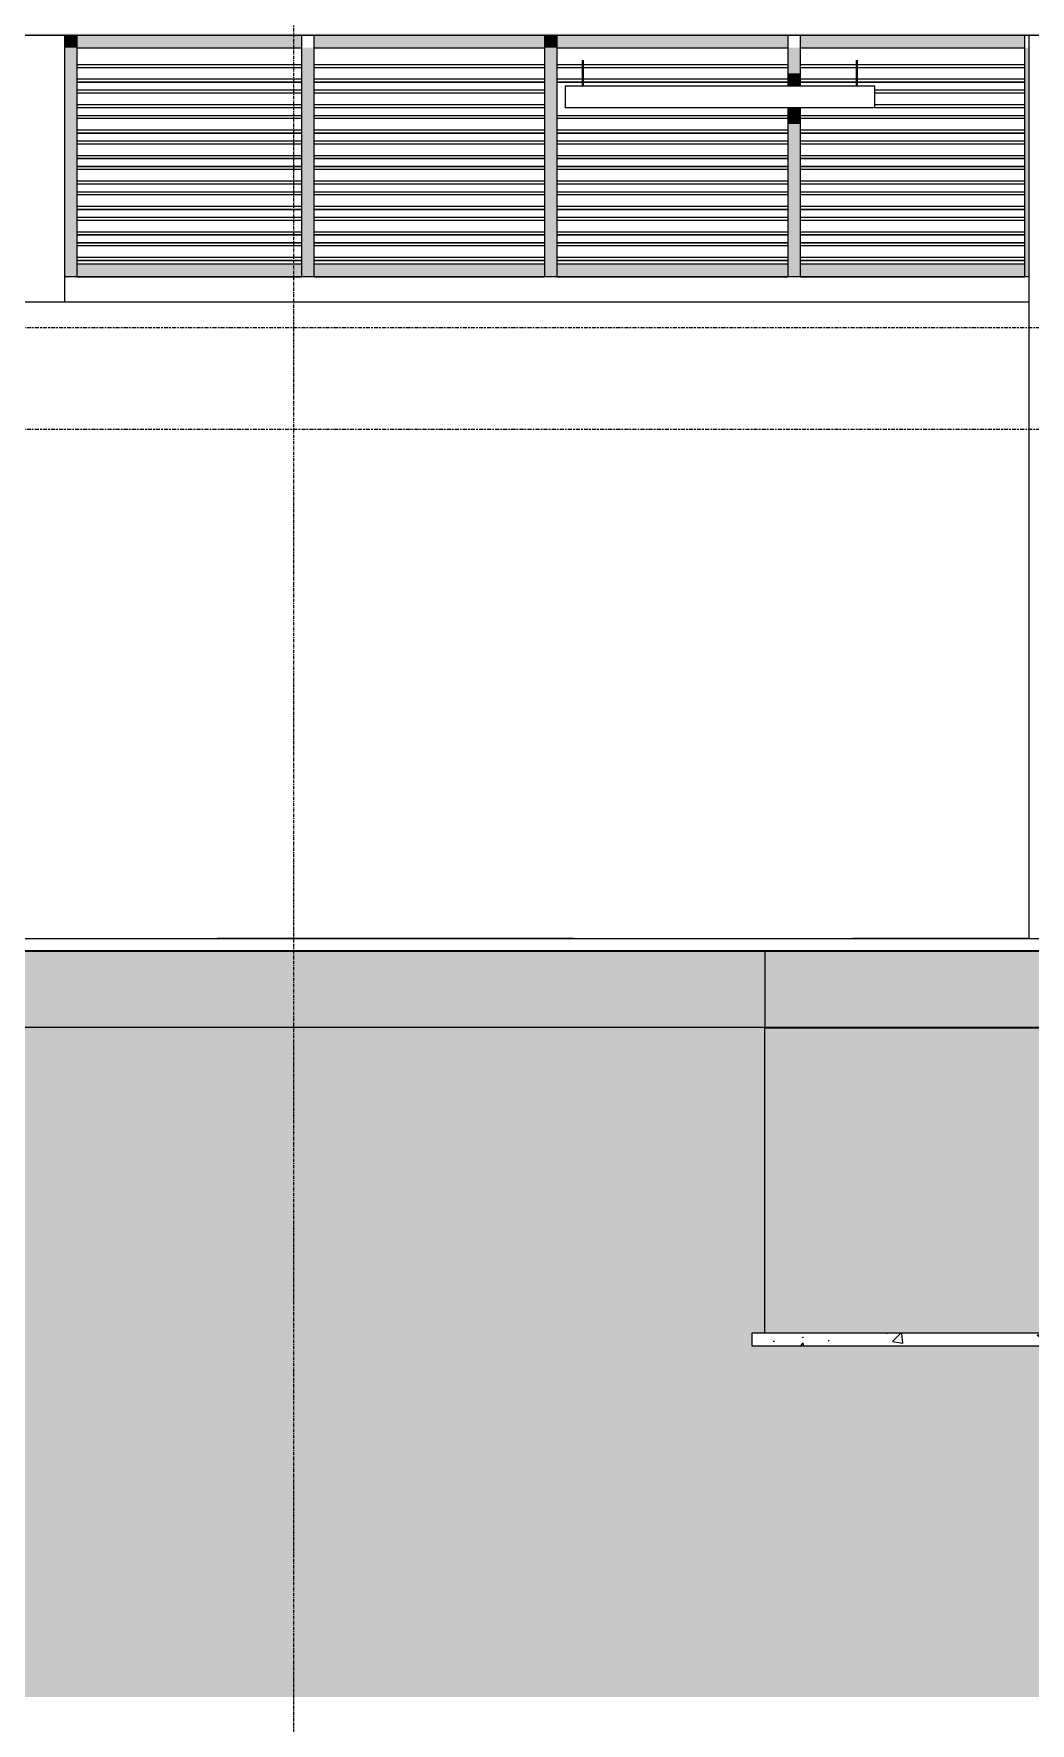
# Model space of a CAD drawing. Header units: millimetres. Extents: x -92143 to -2058, y -8802 to 35300.
# Drawn here: x -49459 to -45542, y -5083 to 1555 of the extents above; entities that cross this region are included whole.
import ezdxf

# ---------------------------------------------------------------- set-up
doc = ezdxf.new("R2010")
doc.units = ezdxf.units.MM
doc.linetypes.add('Centre', pattern=[31.75, 6.35, -4.7625, 15.875, -4.7625])
doc.linetypes.add('Grid Line', pattern=[22.225, 12.7, -3.175, 3.175, -3.175])
for name, color, linetype, lineweight in [('0-1', 7, 'Continuous', 5), ('A-CLNG-3', 13, 'Continuous', 25), ('A-CLNG-PATT-4', 13, 'Continuous', 9), ('A-DETL-GENF-2', 9, 'Continuous', 9), ('A-DETL-GENF-3', 43, 'Continuous', 9), ('A-DETL-THIN', 151, 'Continuous', 9), ('A-FLOR-1', 10, 'Continuous', 35), ('A-FLOR-LEVL-2', 51, 'Centre', 9), ('A-FLOR-PATT-1', 7, 'Continuous', 9), ('A-GLAZ-CWMG', 51, 'Continuous', 9), ('A-WALL', 113, 'Continuous', 9), ('C-PRKG', 70, 'Continuous', 9), ('E-LITE-EQPM', 33, 'Continuous', 9), ('S-COLS', 52, 'Continuous', 9), ('S-FNDN-1', 32, 'Continuous', 5), ('S-FNDN-2', 250, 'Continuous', 25), ('S-GRID-1', 1, 'Grid Line', 9)]:
    doc.layers.add(name, color=color, linetype=linetype, lineweight=lineweight)

# ---------------------------------------------------------------- blocks, each defined once
blk = doc.blocks.new('NCV_TKTC_KET CAU_rvt-1-TKCS_MẶT CẮT E')
at = {"layer": 'A-FLOR-PATT-1'}
blk.add_hatch(color=256, dxfattribs=at).paths.add_polyline_path([(-17238.5, -2350), (-17238.5, -2050), (-78236.5, -2050), (-78236.5, -2350), (-18018.1, -2350)])
at = {"layer": 'S-FNDN-1'}
blk.add_hatch(color=256, dxfattribs=at).paths.add_polyline_path([(-44529.1, -3550), (-44085.8, -3550), (-44085.8, -2050), (-46585.8, -2050), (-46585.8, -3550), (-45145.7, -3550)])
at = {"layer": 'A-FLOR-1'}
for p, q in [((-17238.5, -2050), (-78236.5, -2050)), ((-46585.8, -2350), (-44085.8, -2350))]:
    blk.add_line(p, q, dxfattribs=at)
at = {"layer": 'S-FNDN-2'}
for p, q in [((-44085.8, -2050), (-46585.8, -2050)), ((-46585.8, -2050), (-46585.8, -2350))]:
    blk.add_line(p, q, dxfattribs=at)
blk = doc.blocks.new('xe oto1 - xe oto-V11-TKCS_MẶT CẮT E')
at = {"layer": 'C-PRKG'}
for p, q in [((-30637.8, -2000), (-30137.8, -2000)), ((-30587.8, -2000), (-30637.8, -2000)), ((-30637.8, -2000), (-30137.8, -2000)), ((-30637.8, -2000), (-30587.8, -2000)), ((-30137.8, -2000), (-30587.8, -2000)), ((-30517.8, -2000), (-29857.8, -2000)), ((-30517.8, -2000), (-29857.8, -2000)), ((-29937.8, -2000), (-30437.8, -2000)), ((-30437.8, -2000), (-29937.8, -2000)), ((-29937.8, -2000), (-30437.8, -2000)), ((-30437.8, -2000), (-29937.8, -2000)), ((-28917.8, -2000), (-28257.8, -2000)), ((-28917.8, -2000), (-28257.8, -2000)), ((-28337.8, -2000), (-28837.8, -2000)), ((-28837.8, -2000), (-28337.8, -2000)), ((-28337.8, -2000), (-28837.8, -2000)), ((-28837.8, -2000), (-28337.8, -2000)), ((-28187.8, -2000), (-28637.8, -2000)), ((-28637.8, -2000), (-28137.8, -2000)), ((-28137.8, -2000), (-28637.8, -2000)), ((-28137.8, -2000), (-28187.8, -2000)), ((-28187.8, -2000), (-28137.8, -2000))]:
    blk.add_line(p, q, dxfattribs=at)
blk = doc.blocks.new('xe oto1 - xe oto-V14-TKCS_MẶT CẮT E')
at = {"layer": 'C-PRKG'}
for p, q in [((-48037.6, -2000), (-47537.6, -2000)), ((-47987.6, -2000), (-48037.6, -2000)), ((-48037.6, -2000), (-47537.6, -2000)), ((-48037.6, -2000), (-47987.6, -2000)), ((-47537.6, -2000), (-47987.6, -2000)), ((-47917.6, -2000), (-47257.6, -2000)), ((-47917.6, -2000), (-47257.6, -2000)), ((-47337.6, -2000), (-47837.6, -2000)), ((-47837.6, -2000), (-47337.6, -2000)), ((-47337.6, -2000), (-47837.6, -2000)), ((-47837.6, -2000), (-47337.6, -2000)), ((-46317.6, -2000), (-45657.6, -2000)), ((-46317.6, -2000), (-45657.6, -2000)), ((-45737.6, -2000), (-46237.6, -2000)), ((-46237.6, -2000), (-45737.6, -2000)), ((-45737.6, -2000), (-46237.6, -2000)), ((-46237.6, -2000), (-45737.6, -2000)), ((-45587.6, -2000), (-46037.6, -2000)), ((-46037.6, -2000), (-45546.9, -2000)), ((-45546.9, -2000), (-46037.6, -2000)), ((-45546.9, -2000), (-45587.6, -2000)), ((-45587.6, -2000), (-45546.9, -2000))]:
    blk.add_line(p, q, dxfattribs=at)
blk = doc.blocks.new('EAE_STL_PENDANT_TK_15W_120cm - LIC_01-ĐÈN LED BATTEN 1_2_ P_2x20W_ ÁNH SÁNG TRẮNG 6000K_ LẮP ĐẶT NỔI_TREO TY-1359257-TKCS_MẶT CẮT E')
at = {"layer": 'E-LITE-EQPM'}
for p, q in [((-69002.9, 1450), (-69002.9, 1350)), ((-69002.9, 1450), (-69002.9, 1450)), ((-69002.9, 1450), (-68997.9, 1450)), ((-68997.9, 1450), (-68998, 1450)), ((-68997.9, 1350), (-68997.9, 1450)), ((-67925.9, 1450), (-67925.9, 1350)), ((-67925.9, 1450), (-67925.9, 1450)), ((-67925.9, 1450), (-67920.9, 1450)), ((-67920.9, 1450), (-67921, 1450)), ((-67920.9, 1350), (-67920.9, 1450)), ((-69070.4, 1350), (-67853.4, 1350)), ((-69070.4, 1350), (-69070.4, 1348)), ((-69070.4, 1348), (-69070.4, 1264)), ((-67853.4, 1348), (-67853.4, 1350)), ((-67853.4, 1264), (-67853.4, 1348)), ((-67853.4, 1264), (-69070.4, 1264))]:
    blk.add_line(p, q, dxfattribs=at)
blk = doc.blocks.new('Rectangular Mullion - 50 x 100mm-3796681-TKCS_MẶT CẮT E')
at = {"layer": 'A-GLAZ-CWMG'}
blk.add_hatch(color=256, dxfattribs=at).paths.add_polyline_path([(-45564.6, 1500), (-45564.6, 1550), (-46445.5, 1550), (-46445.5, 1500), (-45762.2, 1500)])
for p, q in [((-46445.5, 1500), (-46445.5, 1550)), ((-45564.6, 1550), (-45564.6, 1500)), ((-46445.5, 1500), (-45564.6, 1500))]:
    blk.add_line(p, q, dxfattribs=at)
blk = doc.blocks.new('Rectangular Mullion - 50 x 100mm-3796682-TKCS_MẶT CẮT E')
at = {"layer": 'A-GLAZ-CWMG'}
blk.add_hatch(color=256, dxfattribs=at).paths.add_polyline_path([(-48357.3, 1500), (-47451.4, 1500), (-47451.4, 1550), (-48357.3, 1550)])
for p, q in [((-48357.3, 1500), (-48357.3, 1550)), ((-47451.4, 1550), (-47451.4, 1500)), ((-48357.3, 1500), (-47451.4, 1500))]:
    blk.add_line(p, q, dxfattribs=at)
blk = doc.blocks.new('Rectangular Mullion - 50 x 100mm-3796683-TKCS_MẶT CẮT E')
at = {"layer": 'A-GLAZ-CWMG'}
blk.add_hatch(color=256, dxfattribs=at).paths.add_polyline_path([(-49288.3, 600), (-48407.3, 600), (-48407.3, 650), (-49288.3, 650)])
for p, q in [((-49288.3, 600), (-49288.3, 650)), ((-48407.3, 650), (-49288.3, 650)), ((-49288.3, 600), (-48407.3, 600)), ((-48407.3, 650), (-48407.3, 600))]:
    blk.add_line(p, q, dxfattribs=at)
blk = doc.blocks.new('Rectangular Mullion - 50 x 100mm-3796684-TKCS_MẶT CẮT E')
at = {"layer": 'A-GLAZ-CWMG'}
blk.add_hatch(color=256, dxfattribs=at).paths.add_polyline_path([(-47451.4, 600), (-47451.4, 650), (-48357.3, 650), (-48357.3, 600), (-47611.8, 600)])
for p, q in [((-48357.3, 600), (-48357.3, 650)), ((-47451.4, 650), (-48357.3, 650)), ((-48357.3, 600), (-47451.4, 600)), ((-47451.4, 650), (-47451.4, 600))]:
    blk.add_line(p, q, dxfattribs=at)
blk = doc.blocks.new('Rectangular Mullion - 50 x 100mm-2333207-TKCS_MẶT CẮT E')
at = {"layer": 'A-GLAZ-CWMG'}
blk.add_hatch(color=256, dxfattribs=at).paths.add_polyline_path([(-45546.9, 600), (-45546.9, 700), (-45564.6, 700), (-45564.6, 600)])
for p in [(-45564.6, 700), (-45546.9, 600)]:
    blk.add_line(p, (-45564.6, 600), dxfattribs=at)
blk = doc.blocks.new('Rectangular Mullion - 50 x 100mm-2333208-TKCS_MẶT CẮT E')
at = {"layer": 'A-GLAZ-CWMG'}
blk.add_hatch(color=256, dxfattribs=at).paths.add_polyline_path([(-45546.9, 700), (-45546.9, 800), (-45564.6, 800), (-45564.6, 700)])
blk.add_line((-45564.6, 800), (-45564.6, 700), dxfattribs=at)
blk = doc.blocks.new('Rectangular Mullion - 50 x 100mm-3082133-TKCS_MẶT CẮT E')
at = {"layer": 'A-GLAZ-CWMG'}
blk.add_hatch(color=256, dxfattribs=at).paths.add_polyline_path([(-49288.3, 1500), (-49288.3, 1550), (-49338.3, 1550), (-49338.3, 1500)])
blk.add_line((-49288.3, 1500), (-49288.3, 1550), dxfattribs=at)
blk = doc.blocks.new('Rectangular Mullion - 50 x 100mm-2333211-TKCS_MẶT CẮT E')
at = {"layer": 'A-GLAZ-CWMG'}
blk.add_hatch(color=256, dxfattribs=at).paths.add_polyline_path([(-57485.3, 600), (-57485.3, 700), (-57535.3, 700), (-57535.3, 600)])
for q in [(-57485.3, 700), (-57535.3, 600)]:
    blk.add_line((-57485.3, 600), q, dxfattribs=at)
blk = doc.blocks.new('Rectangular Mullion - 50 x 100mm-2333212-TKCS_MẶT CẮT E')
at = {"layer": 'A-GLAZ-CWMG'}
blk.add_hatch(color=256, dxfattribs=at).paths.add_polyline_path([(-57485.3, 700), (-57485.3, 800), (-57535.3, 800), (-57535.3, 700)])
blk.add_line((-57485.3, 700), (-57485.3, 800), dxfattribs=at)
blk = doc.blocks.new('Rectangular Mullion - MULLION LA SACH-3796685-TKCS_MẶT CẮT E')
at = {"layer": 'A-GLAZ-CWMG'}
for p, q in [((-49288.3, 734.3), (-48407.3, 734.3)), ((-49288.3, 734.2), (-48407.3, 734.2)), ((-49288.3, 723.1), (-48407.3, 723.1)), ((-48407.3, 676.1), (-49288.3, 676.1)), ((-49288.3, 665.9), (-48407.3, 665.9)), ((-49288.3, 665.8), (-48407.3, 665.8)), ((-49288.3, 664.8), (-48407.3, 664.8))]:
    blk.add_line(p, q, dxfattribs=at)
blk = doc.blocks.new('Rectangular Mullion - MULLION LA SACH-3796686-TKCS_MẶT CẮT E')
at = {"layer": 'A-GLAZ-CWMG'}
for p, q in [((-48357.3, 734.3), (-47451.4, 734.3)), ((-48357.3, 734.2), (-47451.4, 734.2)), ((-48357.3, 723.1), (-47451.4, 723.1)), ((-47451.4, 676.1), (-48357.3, 676.1)), ((-48357.3, 665.9), (-47451.4, 665.9)), ((-48357.3, 665.8), (-47451.4, 665.8)), ((-48357.3, 664.8), (-47451.4, 664.8))]:
    blk.add_line(p, q, dxfattribs=at)
blk = doc.blocks.new('Rectangular Mullion - MULLION LA SACH-V140-TKCS_MẶT CẮT E')
at = {"layer": 'A-GLAZ-CWMG'}
for p, q in [((-46153.4, 1334.3), (-45564.6, 1334.3)), ((-46153.4, 1334.2), (-45564.6, 1334.2)), ((-46153.4, 1323.1), (-45564.6, 1323.1)), ((-45564.6, 1276.1), (-46153.4, 1276.1)), ((-46153.4, 1265.9), (-45564.6, 1265.9)), ((-46153.4, 1265.8), (-45564.6, 1265.8)), ((-46153.4, 1264.8), (-45564.6, 1264.8))]:
    blk.add_line(p, q, dxfattribs=at)
blk = doc.blocks.new('Rectangular Mullion - MULLION LA SACH-V141-TKCS_MẶT CẮT E')
at = {"layer": 'A-GLAZ-CWMG'}
for p, q in [((-47401.4, 1434.3), (-47303.6, 1434.3)), ((-47401.4, 1434.2), (-47303.6, 1434.2)), ((-47401.4, 1423.1), (-47303.6, 1423.1)), ((-47298.8, 1423.1), (-46495.5, 1423.1)), ((-47298.7, 1434.3), (-46495.5, 1434.3)), ((-47298.7, 1434.2), (-46495.5, 1434.2)), ((-47303.6, 1376.1), (-47401.4, 1376.1)), ((-47401.4, 1365.9), (-47303.6, 1365.9)), ((-47401.4, 1365.8), (-47303.6, 1365.8)), ((-47401.4, 1364.8), (-47303.6, 1364.8)), ((-46495.5, 1376.1), (-47298.7, 1376.1)), ((-47298.7, 1365.9), (-46495.5, 1365.9)), ((-47298.7, 1365.8), (-46495.5, 1365.8)), ((-47298.7, 1364.8), (-46495.5, 1364.8))]:
    blk.add_line(p, q, dxfattribs=at)
blk = doc.blocks.new('Rectangular Mullion - MULLION LA SACH-V142-TKCS_MẶT CẮT E')
at = {"layer": 'A-GLAZ-CWMG'}
for p, q in [((-46445.5, 1434.3), (-46225.1, 1434.3)), ((-46445.5, 1434.2), (-46225.1, 1434.2)), ((-46445.5, 1423.1), (-46225.1, 1423.1)), ((-46221.7, 1434.3), (-45564.6, 1434.3)), ((-46221.7, 1434.2), (-45564.6, 1434.2)), ((-46221.7, 1423.1), (-45564.6, 1423.1)), ((-46225.2, 1376.1), (-46445.5, 1376.1)), ((-46445.5, 1365.9), (-46225.2, 1365.9)), ((-46445.5, 1365.8), (-46225.2, 1365.8)), ((-46445.5, 1364.8), (-46225.2, 1364.8)), ((-45564.6, 1376.1), (-46221.8, 1376.1)), ((-46221.8, 1365.9), (-45564.6, 1365.9)), ((-46221.8, 1365.8), (-45564.6, 1365.8)), ((-46221.7, 1364.8), (-45564.6, 1364.8))]:
    blk.add_line(p, q, dxfattribs=at)
blk = doc.blocks.new('Rectangular Mullion - 50 x 100mm-2333204-TKCS_MẶT CẮT E')
at = {"layer": 'A-GLAZ-CWMG'}
blk.add_hatch(color=256, dxfattribs=at).paths.add_polyline_path([(-56553.7, 600), (-56553.7, 700), (-56603.7, 700), (-56603.7, 600)])
for p, q in [((-56603.7, 700), (-56603.7, 600)), ((-56553.7, 600), (-56553.7, 700)), ((-56553.7, 600), (-56603.7, 600))]:
    blk.add_line(p, q, dxfattribs=at)
blk = doc.blocks.new('Rectangular Mullion - 50 x 100mm-2333205-TKCS_MẶT CẮT E')
at = {"layer": 'A-GLAZ-CWMG'}
blk.add_hatch(color=256, dxfattribs=at).paths.add_polyline_path([(-56553.7, 700), (-56553.7, 800), (-56603.7, 800), (-56603.7, 700)])
for p, q in [((-56603.7, 800), (-56603.7, 700)), ((-56553.7, 700), (-56553.7, 800))]:
    blk.add_line(p, q, dxfattribs=at)
blk = doc.blocks.new('Rectangular Mullion - 50 x 100mm-V138-TKCS_MẶT CẮT E')
at = {"layer": 'A-GLAZ-CWMG'}
blk.add_hatch(color=256, dxfattribs=at).paths.add_polyline_path([(-54640.3, 1200), (-54640.3, 1264), (-54690.3, 1264), (-54690.3, 1200)])
for p, q in [((-54690.3, 1264), (-54690.3, 1200)), ((-54640.3, 1200), (-54640.3, 1264))]:
    blk.add_line(p, q, dxfattribs=at)
blk = doc.blocks.new('Rectangular Mullion - 50 x 100mm-V139-TKCS_MẶT CẮT E')
at = {"layer": 'A-GLAZ-CWMG'}
blk.add_hatch(color=256, dxfattribs=at).paths.add_polyline_path([(-54640.3, 1350), (-54640.3, 1400), (-54690.3, 1400), (-54690.3, 1350)])
for p, q in [((-54690.3, 1400), (-54690.3, 1350)), ((-54640.3, 1350), (-54640.3, 1400))]:
    blk.add_line(p, q, dxfattribs=at)
blk = doc.blocks.new('Rectangular Mullion - 50 x 100mm-3082126-TKCS_MẶT CẮT E')
at = {"layer": 'A-GLAZ-CWMG'}
blk.add_hatch(color=256, dxfattribs=at).paths.add_polyline_path([(-47401.4, 1500), (-47401.4, 1550), (-47451.4, 1550), (-47451.4, 1500)])
for p, q in [((-47451.4, 1550), (-47451.4, 1500)), ((-47401.4, 1500), (-47401.4, 1550))]:
    blk.add_line(p, q, dxfattribs=at)

msp = doc.modelspace()

# ---------------------------------------------------------------- hatches: boundary and pattern name
at = {"layer": 'A-CLNG-PATT-4'}
h = msp.add_hatch(dxfattribs=at)
h.set_pattern_fill('FP_12', color=256, style=0, pattern_type=2)
h.set_pattern_definition([(0, (-51987.05, 14125), (1219.2, 304.8), [50.292, -864.108, 50.292, -864.108, -4876.8]), (0, (-51987.05, 14125), (1219.2, 304.8), [-1828.8, 50.292, -1778.508, 50.292, -864.108, -2133.6]), (0, (-51987.05, 14125), (1219.2, 304.8), [-4572, 50.292, -559.308, 50.292, -1473.708]), (120, (-51529.85, 14277.4), (-873.5645, 903.4582), [50.292, -864.108, 50.292, -5740.908]), (120, (-51529.85, 14277.4), (-873.5645, 903.4582), [-964.692, -864.108, 50.292, -1778.508, -3048]), (120, (-51529.85, 14277.4), (-873.5645, 903.4582), [-3657.6, 50.292, -864.108, 50.292, -2083.308]), (120, (-51529.85, 14277.4), (-873.5645, 903.4582), [-4622.292, -559.308, 50.292, -1473.708]), (240, (-51377.45, 14887), (-345.6355, -1208.2582), [50.292, -864.108, 50.292, -5740.908]), (240, (-51377.45, 14887), (-345.6355, -1208.2582), [-964.692, -864.108, 50.292, -1778.508, -3048]), (240, (-51377.45, 14887), (-345.6355, -1208.2582), [-3657.6, 50.292, -864.108, 50.292, -2083.308]), (240, (-51377.45, 14887), (-345.6355, -1208.2582), [-4622.292, -559.308, 50.292, -1473.708])])
h.paths.add_polyline_path([(-17536.9, 1550), (-17536.9, 1555), (-77935.7, 1555), (-77935.7, 1550), (-17709.8, 1550)])
at = {"layer": 'A-DETL-GENF-2'}
h = msp.add_hatch(dxfattribs=at)
h.set_pattern_fill('FP_80', color=256, style=0, pattern_type=2)
h.set_pattern_definition([(0, (-51987.05, 14125), (725.805, 725.805), [725.805, -725.805]), (0, (-51987.05, 14397.2), (725.805, 725.805), [725.805, -725.805]), (0, (-51987.05, 14669.35), (725.805, 725.805), [725.805, -725.805]), (90, (-51896.3, 14760.1), (-725.805, 725.805), [725.805, -725.805]), (90, (-51624.15, 14760.1), (-725.805, 725.805), [725.805, -725.805]), (90, (-51352, 14760.1), (-725.805, 725.805), [725.805, -725.805])])
h.paths.add_polyline_path([(-45145.7, -4979.5), (-9386.6, -4979.5), (-9386.6, 100), (-17236.9, 100), (-17236.9, -2050), (-16329.5, -2050), (-16329.5, -3550), (-16290.7, -3550), (-16290.7, -3600), (-18395.8, -3600), (-18395.8, -3550), (-18344.9, -3550), (-18344.9, -2350), (-24260.8, -2350), (-24260.8, -3550), (-24210.8, -3550), (-24210.8, -3600), (-26810.8, -3600), (-26810.8, -3550), (-26760.8, -3550), (-26760.8, -2350), (-32412.2, -2350), (-32412.2, -3550), (-32362.2, -3550), (-32362.2, -3600), (-34962.2, -3600), (-34962.2, -3550), (-34912.2, -3550), (-34912.2, -2350), (-35962.3, -2350), (-35962.3, -3550), (-35912.3, -3550), (-35912.3, -3600), (-38512.3, -3600), (-38512.3, -3550), (-38462.3, -3550), (-38462.3, -2350), (-44085.8, -2350), (-44085.8, -3550), (-44035.8, -3550), (-44035.8, -3600), (-46635.8, -3600), (-46635.8, -3550), (-46585.8, -3550), (-46585.8, -2350), (-52283.7, -2350), (-52283.7, -3550), (-52233.7, -3550), (-52233.7, -3600), (-54833.7, -3600), (-54833.7, -3550), (-54783.7, -3550), (-54783.7, -2350), (-60484.3, -2350), (-60484.3, -3550), (-60434.3, -3550), (-60434.3, -3600), (-63034.3, -3600), (-63034.3, -3550), (-62984.3, -3550), (-62984.3, -2350), (-68686.7, -2350), (-68686.7, -3550), (-68637, -3550), (-68637, -3600), (-71237, -3600), (-71237, -3550), (-71186.7, -3550), (-71186.7, -2350), (-77128.9, -2350), (-77128.9, -3550), (-77081.7, -3550), (-77081.7, -3600), (-79185.9, -3600), (-79185.9, -3550), (-79135.9, -3550), (-79135.9, -2050), (-78237, -2050), (-78237, 0), (-79418.2, 0), (-85418.2, -250), (-88303.2, -250), (-88303.2, -4979.5), (-45762.2, -4979.5)])
h = msp.add_hatch(dxfattribs=at)
h.set_pattern_fill('FP_81', color=256, style=0, pattern_type=2)
h.set_pattern_definition([(50, (-51987.05, 14125), (327.9314, -28.6906), [34.29, -377.19]), (355, (-51987.05, 14125), (-63.4373, 343.9026), [27.432, -301.752]), (100.451, (-51959.72, 14122.6), (264.4966, 315.2094), [29.142, -320.562]), (46.184, (-51987.05, 14216.44), (487.9424, -75.6775), [51.435, -565.785]), (96.636, (-51946.4, 14210.13), (427.324, 445.37), [43.713, -480.843]), (351.184, (-51987.05, 14216.44), (427.329, 445.365), [41.148, -452.628]), (21, (-51941.33, 14193.58), (272.906, -184.0777), [34.29, -377.19]), (326, (-51941.33, 14193.58), (111.244, 331.539), [27.432, -301.752]), (71.451, (-51918.6, 14178.24), (384.1505, 147.458), [29.142, -320.562]), (37.5, (-51987.05, 14125), (5.56, 152.19915), [5.029, -293.065, 5.029, -301.295, -302.895]), (37.5, (-51987.05, 14125), (5.56, 152.19915), [-604.418, 5.029, -297.866]), (7.5, (-51987.05, 14125), (120.2759, 180.3249), [5.029, -169.621, 5.029, -286.207, -115.443]), (7.5, (-51987.05, 14125), (120.2759, 180.3249), [-465.887, 5.029, -110.414]), (327.5, (-52089.01, 14125), (244.06366, -10.3123), [5.029, -109.271, 5.029, -351.587, -473.202]), (327.5, (-52089.01, 14125), (244.06366, -10.3123), [-470.916, 5.029, -468.173]), (317.5, (-52134.73, 14125), (266.6327, 45.7678), [5.029, -143.561, 5.029, -231.8, -336.042]), (317.5, (-52134.73, 14125), (266.6327, 45.7678), [-385.42, 5.029, -331.013])])
h.paths.add_polyline_path([(-44035.8, -3600), (-44035.8, -3550), (-46635.8, -3550), (-46635.8, -3600), (-44529.1, -3600)])
at = {"layer": 'A-DETL-GENF-3'}
h = msp.add_hatch(dxfattribs=at)
h.set_pattern_fill('FP_7', color=256, style=0, pattern_type=2)
h.set_pattern_definition([(50, (-51987.05, 14125), (1093.104, -95.634), [114.3, -1257.3]), (355, (-51987, 14125), (-211.46, 1146.34), [91.44, -1005.84]), (100.451, (-51896, 14117), (881.656, 1050.7), [97.14, -1068.54]), (46.184, (-51987, 14429.8), (1626.475, -252.26), [171.45, -1885.95]), (96.636, (-51851.5, 14408.8), (1424.42, 1484.57), [145.71, -1602.81]), (351.184, (-51987, 14429.8), (1424.43, 1484.55), [137.16, -1508.76]), (21, (-51834.65, 14353.6), (909.686, -613.59), [114.3, -1257.3]), (326, (-51834.7, 14353.6), (370.81, 1105.13), [91.44, -1005.84]), (71.451, (-51758.8, 14302.5), (1280.503, 491.53), [97.14, -1068.54]), (37.5, (-51987.05, 14125), (18.531, 507.33), [50.292, -943.356, 50.292, -970.788, -1009.65]), (37.5, (-51987.05, 14125), (18.531, 507.33), [-2014.728, 50.292, -959.358]), (7.5, (-51987.05, 14125), (400.918, 601.084), [50.292, -531.876, 50.292, -920.496, -384.81]), (7.5, (-51987.05, 14125), (400.918, 601.084), [-1552.956, 50.292, -334.518]), (327.5, (-52326.9, 14125), (813.545, -34.374), [50.292, -330.708, 50.292, -1138.428, -1577.34]), (327.5, (-52326.9, 14125), (813.545, -34.374), [-1569.72, 50.292, -1527.048]), (317.5, (-52479.3, 14125), (888.775, 152.56), [50.292, -445.008, 50.292, -739.14, -1120.14]), (317.5, (-52479.3, 14125), (888.775, 152.56), [-1284.73, 50.29, -1069.85])])
h.paths.add_polyline_path([(-44035.8, -3600), (-44035.8, -3550), (-46635.8, -3550), (-46635.8, -3600), (-44529.1, -3600)])

# ---------------------------------------------------------------- linework, layer by layer
at = {"layer": 'A-CLNG-3'}
msp.add_line((-77935.7, 1550), (-17536.9, 1550), dxfattribs=at)
at = {"layer": 'A-DETL-THIN'}
for p, q in [((-46585.8, -2350), (-52283.7, -2350)), ((-46585.8, -3550), (-46585.8, -2350)), ((-46090, -3550), (-46635.8, -3550)), ((-46635.8, -3550), (-46635.8, -3600)), ((-44085.8, -3550), (-46090, -3550)), ((-46635.8, -3600), (-44035.8, -3600))]:
    msp.add_line(p, q, dxfattribs=at)
at = {"layer": 'A-FLOR-LEVL-2'}
for p, q in [((-5549.7, 400), (-92142.8, 400)), ((-7454.7, 0), (-92142.8, 0)), ((-92142.8, -2000), (-7454.7, -2000))]:
    msp.add_line(p, q, dxfattribs=at)
at = {"layer": 'A-WALL'}
for p, q in [((-45546.9, 1550), (-45546.9, -2000)), ((-45546.9, 600), (-49338.3, 600)), ((-45546.9, 500), (-53326.9, 500)), ((-69751.9, -2000), (-40596.9, -2000))]:
    msp.add_line(p, q, dxfattribs=at)
at = {"layer": 'S-COLS'}
msp.add_line((-49338.3, 1550), (-49338.3, 500), dxfattribs=at)
at = {"layer": 'S-GRID-1'}
for p, q in [((-48436.9, -3701.5), (-48436.9, 30542.5)), ((-48436.9, -7451.5), (-48436.9, -3701.5))]:
    msp.add_line(p, q, dxfattribs=at)

# ---------------------------------------------------------------- block references
at = {"layer": '0-1'}
msp.add_blockref('NCV_TKTC_KET CAU_rvt-1-TKCS_MẶT CẮT E', (0, 0), dxfattribs=at)
at = {"layer": 'A-GLAZ-CWMG'}
for name, p in [('Rectangular Mullion - 50 x 100mm-3082133-TKCS_MẶT CẮT E', (0, 0)), ('Rectangular Mullion - 50 x 100mm-3796681-TKCS_MẶT CẮT E', (-2842.8, 0)), ('Rectangular Mullion - 50 x 100mm-3796682-TKCS_MẶT CẮT E', (0, 0)), ('Rectangular Mullion - 50 x 100mm-3082126-TKCS_MẶT CẮT E', (0, 0)), ('Rectangular Mullion - 50 x 100mm-3796682-TKCS_MẶT CẮT E', (955.9, 0)), ('Rectangular Mullion - 50 x 100mm-3796681-TKCS_MẶT CẮT E', (0, 0)), ('Rectangular Mullion - 50 x 100mm-2333212-TKCS_MẶT CẮT E', (8197.1, 700)), ('Rectangular Mullion - 50 x 100mm-2333205-TKCS_MẶT CẮT E', (8196.3, 700)), ('Rectangular Mullion - 50 x 100mm-2333205-TKCS_MẶT CẮT E', (9152.2, 700)), ('Rectangular Mullion - 50 x 100mm-2333205-TKCS_MẶT CẮT E', (10108.2, 700)), ('Rectangular Mullion - 50 x 100mm-2333208-TKCS_MẶT CẮT E', (0, 700)), ('Rectangular Mullion - 50 x 100mm-2333212-TKCS_MẶT CẮT E', (8197.1, 600)), ('Rectangular Mullion - MULLION LA SACH-3796685-TKCS_MẶT CẮT E', (0, 700)), ('Rectangular Mullion - 50 x 100mm-2333205-TKCS_MẶT CẮT E', (8196.3, 600)), ('Rectangular Mullion - MULLION LA SACH-3796686-TKCS_MẶT CẮT E', (0, 700)), ('Rectangular Mullion - 50 x 100mm-2333205-TKCS_MẶT CẮT E', (9152.2, 600)), ('Rectangular Mullion - MULLION LA SACH-V141-TKCS_MẶT CẮT E', (0, 0)), ('Rectangular Mullion - 50 x 100mm-V139-TKCS_MẶT CẮT E', (8194.8, 0)), ('Rectangular Mullion - MULLION LA SACH-V142-TKCS_MẶT CẮT E', (0, 0)), ('Rectangular Mullion - 50 x 100mm-2333208-TKCS_MẶT CẮT E', (0, 600)), ('Rectangular Mullion - MULLION LA SACH-3796685-TKCS_MẶT CẮT E', (0, 600)), ('Rectangular Mullion - MULLION LA SACH-3796686-TKCS_MẶT CẮT E', (0, 600)), ('Rectangular Mullion - MULLION LA SACH-V140-TKCS_MẶT CẮT E', (0, 0)), ('Rectangular Mullion - 50 x 100mm-2333212-TKCS_MẶT CẮT E', (8197.1, 500)), ('Rectangular Mullion - 50 x 100mm-2333205-TKCS_MẶT CẮT E', (8196.3, 500)), ('Rectangular Mullion - 50 x 100mm-2333205-TKCS_MẶT CẮT E', (9152.2, 500)), ('Rectangular Mullion - 50 x 100mm-V138-TKCS_MẶT CẮT E', (8194.8, 0)), ('Rectangular Mullion - 50 x 100mm-2333208-TKCS_MẶT CẮT E', (0, 500)), ('Rectangular Mullion - 50 x 100mm-2333212-TKCS_MẶT CẮT E', (8197.1, 400)), ('Rectangular Mullion - MULLION LA SACH-3796685-TKCS_MẶT CẮT E', (0, 500)), ('Rectangular Mullion - 50 x 100mm-2333205-TKCS_MẶT CẮT E', (8196.3, 400)), ('Rectangular Mullion - MULLION LA SACH-3796686-TKCS_MẶT CẮT E', (0, 500)), ('Rectangular Mullion - 50 x 100mm-2333205-TKCS_MẶT CẮT E', (9152.2, 400)), ('Rectangular Mullion - MULLION LA SACH-3796686-TKCS_MẶT CẮT E', (955.9, 500)), ('Rectangular Mullion - 50 x 100mm-2333205-TKCS_MẶT CẮT E', (10108.2, 400)), ('Rectangular Mullion - MULLION LA SACH-3796685-TKCS_MẶT CẮT E', (2842.8, 500)), ('Rectangular Mullion - 50 x 100mm-2333208-TKCS_MẶT CẮT E', (0, 400)), ('Rectangular Mullion - MULLION LA SACH-3796685-TKCS_MẶT CẮT E', (0, 400)), ('Rectangular Mullion - MULLION LA SACH-3796686-TKCS_MẶT CẮT E', (0, 400)), ('Rectangular Mullion - MULLION LA SACH-3796686-TKCS_MẶT CẮT E', (955.9, 400)), ('Rectangular Mullion - MULLION LA SACH-3796685-TKCS_MẶT CẮT E', (2842.8, 400)), ('Rectangular Mullion - 50 x 100mm-2333212-TKCS_MẶT CẮT E', (8197.1, 300)), ('Rectangular Mullion - 50 x 100mm-2333205-TKCS_MẶT CẮT E', (8196.3, 300)), ('Rectangular Mullion - 50 x 100mm-2333205-TKCS_MẶT CẮT E', (9152.2, 300)), ('Rectangular Mullion - 50 x 100mm-2333205-TKCS_MẶT CẮT E', (10108.2, 300)), ('Rectangular Mullion - 50 x 100mm-2333208-TKCS_MẶT CẮT E', (0, 300)), ('Rectangular Mullion - 50 x 100mm-2333212-TKCS_MẶT CẮT E', (8197.1, 200)), ('Rectangular Mullion - MULLION LA SACH-3796685-TKCS_MẶT CẮT E', (0, 300)), ('Rectangular Mullion - 50 x 100mm-2333205-TKCS_MẶT CẮT E', (8196.3, 200)), ('Rectangular Mullion - MULLION LA SACH-3796686-TKCS_MẶT CẮT E', (0, 300)), ('Rectangular Mullion - 50 x 100mm-2333205-TKCS_MẶT CẮT E', (9152.2, 200)), ('Rectangular Mullion - MULLION LA SACH-3796686-TKCS_MẶT CẮT E', (955.9, 300)), ('Rectangular Mullion - 50 x 100mm-2333205-TKCS_MẶT CẮT E', (10108.2, 200)), ('Rectangular Mullion - MULLION LA SACH-3796685-TKCS_MẶT CẮT E', (2842.8, 300)), ('Rectangular Mullion - 50 x 100mm-2333208-TKCS_MẶT CẮT E', (0, 200)), ('Rectangular Mullion - MULLION LA SACH-3796685-TKCS_MẶT CẮT E', (0, 200)), ('Rectangular Mullion - MULLION LA SACH-3796686-TKCS_MẶT CẮT E', (0, 200)), ('Rectangular Mullion - MULLION LA SACH-3796686-TKCS_MẶT CẮT E', (955.9, 200)), ('Rectangular Mullion - MULLION LA SACH-3796685-TKCS_MẶT CẮT E', (2842.8, 200)), ('Rectangular Mullion - 50 x 100mm-2333212-TKCS_MẶT CẮT E', (8197.1, 100)), ('Rectangular Mullion - 50 x 100mm-2333205-TKCS_MẶT CẮT E', (8196.3, 100)), ('Rectangular Mullion - 50 x 100mm-2333205-TKCS_MẶT CẮT E', (9152.2, 100)), ('Rectangular Mullion - 50 x 100mm-2333205-TKCS_MẶT CẮT E', (10108.2, 100)), ('Rectangular Mullion - 50 x 100mm-2333208-TKCS_MẶT CẮT E', (0, 100)), ('Rectangular Mullion - 50 x 100mm-2333212-TKCS_MẶT CẮT E', (8197.1, 0)), ('Rectangular Mullion - MULLION LA SACH-3796685-TKCS_MẶT CẮT E', (0, 100)), ('Rectangular Mullion - 50 x 100mm-2333205-TKCS_MẶT CẮT E', (8196.3, 0)), ('Rectangular Mullion - MULLION LA SACH-3796686-TKCS_MẶT CẮT E', (0, 100)), ('Rectangular Mullion - 50 x 100mm-2333205-TKCS_MẶT CẮT E', (9152.2, 0)), ('Rectangular Mullion - MULLION LA SACH-3796686-TKCS_MẶT CẮT E', (955.9, 100)), ('Rectangular Mullion - 50 x 100mm-2333205-TKCS_MẶT CẮT E', (10108.2, 0)), ('Rectangular Mullion - MULLION LA SACH-3796685-TKCS_MẶT CẮT E', (2842.8, 100)), ('Rectangular Mullion - 50 x 100mm-2333208-TKCS_MẶT CẮT E', (0, 0)), ('Rectangular Mullion - MULLION LA SACH-3796685-TKCS_MẶT CẮT E', (0, 0)), ('Rectangular Mullion - MULLION LA SACH-3796686-TKCS_MẶT CẮT E', (0, 0)), ('Rectangular Mullion - MULLION LA SACH-3796686-TKCS_MẶT CẮT E', (955.9, 0)), ('Rectangular Mullion - MULLION LA SACH-3796685-TKCS_MẶT CẮT E', (2842.8, 0)), ('Rectangular Mullion - 50 x 100mm-2333211-TKCS_MẶT CẮT E', (8197.1, 0)), ('Rectangular Mullion - 50 x 100mm-2333204-TKCS_MẶT CẮT E', (8196.3, 0)), ('Rectangular Mullion - 50 x 100mm-2333204-TKCS_MẶT CẮT E', (9152.2, 0)), ('Rectangular Mullion - 50 x 100mm-2333204-TKCS_MẶT CẮT E', (10108.2, 0)), ('Rectangular Mullion - 50 x 100mm-2333207-TKCS_MẶT CẮT E', (0, 0)), ('Rectangular Mullion - 50 x 100mm-3796683-TKCS_MẶT CẮT E', (0, 0)), ('Rectangular Mullion - 50 x 100mm-3796684-TKCS_MẶT CẮT E', (0, 0)), ('Rectangular Mullion - 50 x 100mm-3796684-TKCS_MẶT CẮT E', (955.9, 0)), ('Rectangular Mullion - 50 x 100mm-3796683-TKCS_MẶT CẮT E', (2842.8, 0))]:
    msp.add_blockref(name, p, dxfattribs=at)
at = {"layer": 'C-PRKG'}
for name, p in [('xe oto1 - xe oto-V11-TKCS_MẶT CẮT E', (-19899.8, 0)), ('xe oto1 - xe oto-V14-TKCS_MẶT CẮT E', (0, 0))]:
    msp.add_blockref(name, p, dxfattribs=at)
at = {"layer": 'E-LITE-EQPM'}
msp.add_blockref('EAE_STL_PENDANT_TK_15W_120cm - LIC_01-ĐÈN LED BATTEN 1_2_ P_2x20W_ ÁNH SÁNG TRẮNG 6000K_ LẮP ĐẶT NỔI_TREO TY-1359257-TKCS_MẶT CẮT E', (21700, 0), dxfattribs=at)

doc.saveas('drawing.dxf')
